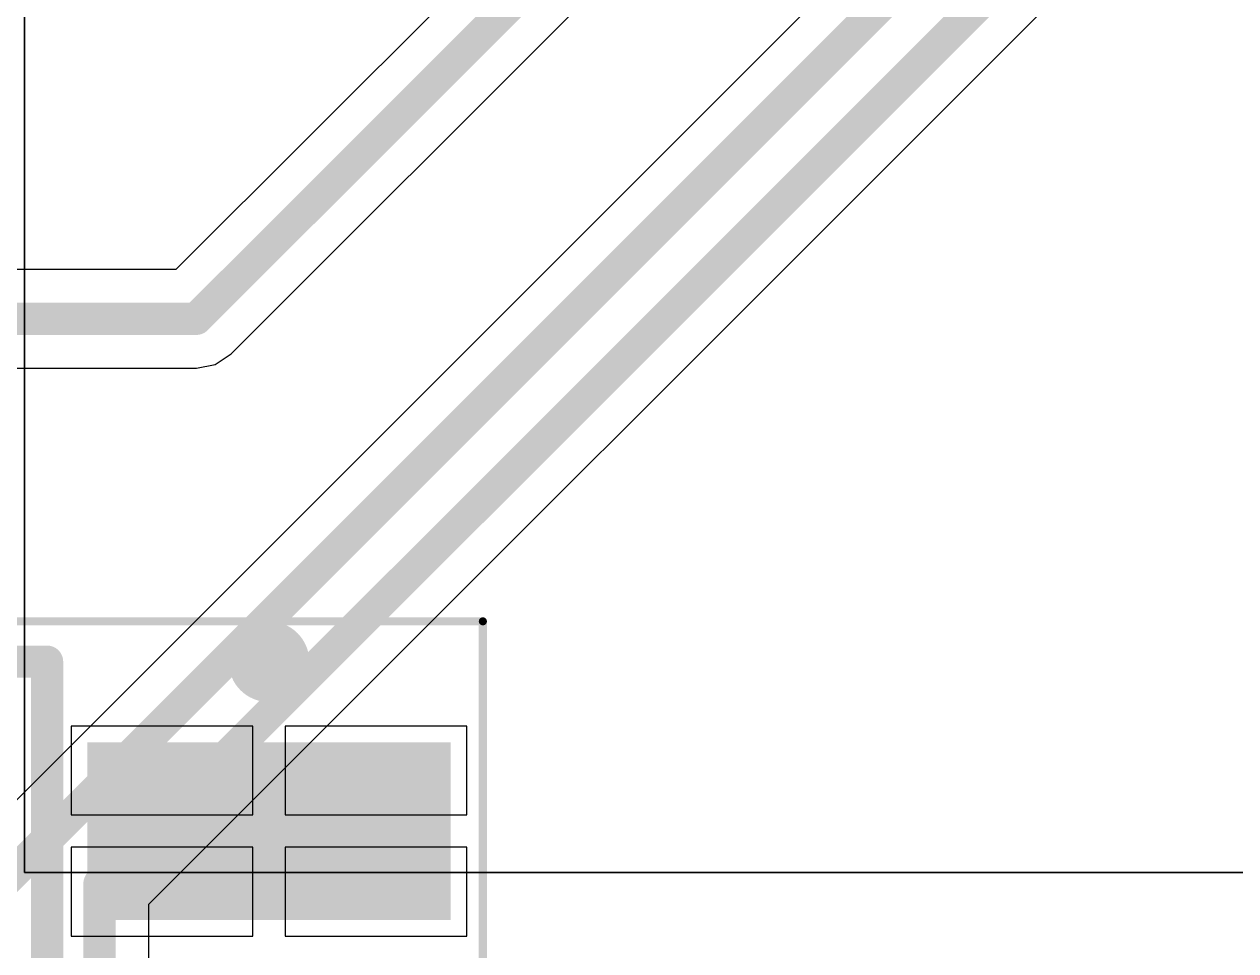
# Model space of a CAD drawing. Header units: inches. Extents: x -5 to 179, y -47 to 8.
# Drawn here: x 101.23 to 108.74, y -16.32 to -10.57 of the extents above; entities that cross this region are included whole.
import ezdxf

# ---------------------------------------------------------------- set-up
doc = ezdxf.new("R2010")
doc.units = ezdxf.units.IN
for name, color, linetype in [('Bottom Courtyard', 56, 'Continuous'), ('Bottom Layer', 5, 'Continuous'), ('Bottom Overlay', 54, 'Continuous'), ('Bottom Paste', 16, 'Continuous'), ('Bottom Solder', 6, 'Continuous'), ('Top Layer', 1, 'Continuous'), ('Top Overlay', 2, 'Continuous'), ('Top Solder', 216, 'Continuous')]:
    doc.layers.add(name, color=color, linetype=linetype)

# ---------------------------------------------------------------- blocks, each defined once
blk = doc.blocks.new('SOT230P700X180_4N_B_1000')
at = {"layer": 'Bottom Layer'}
blk.add_hatch(color=5, dxfattribs=at).paths.add_polyline_path([(-1.85, -1.8), (-1.85, -2.8), (-4, -2.8), (-4, -1.8)])
at = {"layer": 'Bottom Paste'}
blk.add_hatch(color=16, dxfattribs=at).paths.add_polyline_path([(-1.85, -1.8), (-1.85, -2.8), (-4, -2.8), (-4, -1.8)])
at = {"layer": 'Bottom Solder'}
blk.add_hatch(color=6, dxfattribs=at).paths.add_polyline_path([(-1.8, -1.75), (-1.8, -2.85), (-4.05, -2.85), (-4.05, -1.75)])
at = {"layer": 'Bottom Courtyard'}
for points in [[(-4.25, 3.6, 0.05, 0.05, 0), (-4.25, -3.6, 0.05, 0.05, 0)], [(4.25, -3.6, 0.05, 0.05, 0), (-4.25, -3.6, 0.05, 0.05, 0)]]:
    blk.add_lwpolyline(points, format="xyseb", dxfattribs=at)
blk.add_lwpolyline([(-4.2625, -3.6, 0.025, 0.025, 1), (-4.2375, -3.6, 0.025, 0.025, 1)], format="xyseb", close=True, dxfattribs=at)
blk.add_lwpolyline([(-4.2625, -3.6, 0.025, 0.025, 1), (-4.2375, -3.6, 0.025, 0.025, 1)], format="xyseb", close=True, dxfattribs=at)
at = {"layer": 'Bottom Overlay'}
for points in [[(-1.55, 3.35, 0.2, 0.2, 0), (-1.55, -3.35, 0.2, 0.2, 0)], [(1.55, -3.35, 0.2, 0.2, 0), (-1.55, -3.35, 0.2, 0.2, 0)]]:
    blk.add_lwpolyline(points, format="xyseb", dxfattribs=at)
for points in [[(-2.8, -3.35, 0.25, 0.25, 1), (-3.05, -3.35, 0.25, 0.25, 1)], [(-3.1125, -3.35, 0.125, 0.125, 1), (-2.9875, -3.35, 0.125, 0.125, 1)], [(-2.8625, -3.35, 0.125, 0.125, 1), (-2.7375, -3.35, 0.125, 0.125, 1)], [(-1.6, -3.35, 0.1, 0.1, 1), (-1.5, -3.35, 0.1, 0.1, 1)], [(-1.6, -3.35, 0.1, 0.1, 1), (-1.5, -3.35, 0.1, 0.1, 1)]]:
    blk.add_lwpolyline(points, format="xyseb", close=True, dxfattribs=at)

msp = doc.modelspace()

# ---------------------------------------------------------------- linework, layer by layer
at = {"layer": 'Bottom Layer'}
for p, q in [((102.5163, -12.6163), (111.6267, -3.5059)), ((104.6222, -9.6452), (102.1733, -12.0941)), ((102.1733, -12.0941), (92.2, -12.0941)), ((102.3, -12.7059), (102.4171, -12.6826)), ((102.4171, -12.6826), (102.5163, -12.6163)), ((92.3267, -12.7059), (102.3, -12.7059)), ((102.3, -12.7059), (102.3, -12.7059)), ((102.65, -14.925), (101.525, -14.925)), ((101.525, -14.925), (101.525, -15.475)), ((102.65, -15.475), (102.65, -14.925)), ((103.975, -14.925), (102.85, -14.925)), ((102.85, -14.925), (102.85, -15.475)), ((103.975, -15.475), (103.975, -14.925)), ((101.525, -15.475), (102.65, -15.475)), ((102.85, -15.475), (103.975, -15.475)), ((102.65, -15.675), (101.525, -15.675)), ((101.525, -15.675), (101.525, -16.225)), ((102.65, -16.225), (102.65, -15.675)), ((103.975, -15.675), (102.85, -15.675)), ((102.85, -15.675), (102.85, -16.225)), ((103.975, -16.225), (103.975, -15.675)), ((101.525, -16.225), (102.65, -16.225)), ((102.85, -16.225), (103.975, -16.225))]:
    msp.add_line(p, q, dxfattribs=at)
for points in [[(102.3, -12.4, 0.2, 0.2, 0), (111.5, -3.2, 0.2, 0.2, 0)], [(92.2, -12.4, 0.2, 0.2, 0), (102.3, -12.4, 0.2, 0.2, 0)]]:
    msp.add_lwpolyline(points, format="xyseb", dxfattribs=at)
msp.add_lwpolyline([(102.25, -12.4, 0.1, 0.1, 1), (102.35, -12.4, 0.1, 0.1, 1)], format="xyseb", close=True, dxfattribs=at)
msp.add_lwpolyline([(102.25, -12.4, 0.1, 0.1, 1), (102.35, -12.4, 0.1, 0.1, 1)], format="xyseb", close=True, dxfattribs=at)
at = {"layer": 'Top Layer'}
for p, q in [((108.1837, -8.3837), (100.8837, -15.6837)), ((102.0059, -16.0267), (108.6267, -9.4059)), ((102.0059, -16.8358), (102.0059, -16.0267))]:
    msp.add_line(p, q, dxfattribs=at)
for points in [[(101.1, -15.9, 0.2, 0.2, 0), (108.4, -8.6, 0.2, 0.2, 0)], [(101.7, -15.9, 0.2, 0.2, 0), (108.5, -9.1, 0.2, 0.2, 0)], [(101.7, -16.9625, 0.2, 0.2, 0), (101.7, -15.9, 0.2, 0.2, 0)]]:
    msp.add_lwpolyline(points, format="xyseb", dxfattribs=at)
msp.add_lwpolyline([(101.65, -15.9, 0.1, 0.1, 1), (101.75, -15.9, 0.1, 0.1, 1)], format="xyseb", close=True, dxfattribs=at)
msp.add_lwpolyline([(101.65, -15.9, 0.1, 0.1, 1), (101.75, -15.9, 0.1, 0.1, 1)], format="xyseb", close=True, dxfattribs=at)
at = {"layer": 'Top Overlay'}
for p, q in [((101.2351, -9.1642), (101.2351, -15.8309)), ((101.2351, -15.8309), (109.5661, -15.8309))]:
    msp.add_line(p, q, dxfattribs=at)
at = {"layer": 'Top Solder'}
for p, q in [((101.2351, -15.8309), (101.2351, -9.1642)), ((109.5661, -15.8309), (101.2351, -15.8309))]:
    msp.add_line(p, q, dxfattribs=at)

# ---------------------------------------------------------------- block references
at = {"rotation": 180}
msp.add_blockref('SOT230P700X180_4N_B_1000', (99.825, -17.875), dxfattribs=at)

doc.saveas('drawing.dxf')
